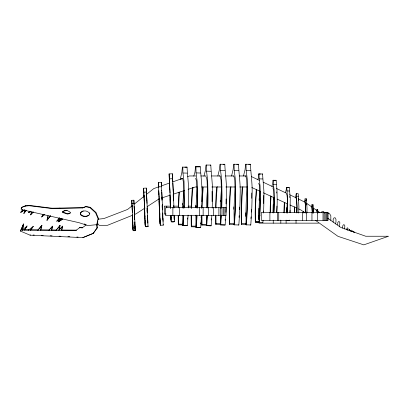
<?xml version="1.0" encoding="UTF-8"?>
<svg xmlns="http://www.w3.org/2000/svg" width="409" height="409" viewBox="0 0 409 409"><rect width="100%" height="100%" fill="white"/><g stroke="black" fill="none" stroke-linecap="round" stroke-linejoin="round"><path stroke-width="0.61" d="M284.148 212.936L284.623 202.399M286.755 213.002L287.149 203.656M287.343 212.143L287.343 198.191L286.96 194.986L286.418 193.978M289.95 212.215L290.022 210.369M287.461 213.155L287.629 198.247L286.745 187.557L289.352 187.629L290.237 198.319L290.093 212.665M183.805 215.635L183.135 225.405L187.388 225.528L188.094 215.124M197.051 215.926L196.274 227.404L200.701 227.532L201.473 216.054M207.429 215.379L206.729 225.671L211.151 225.799L211.852 215.507M221.387 215.17L220.722 224.868L225.144 224.996L225.814 215.298M273.8 198.068L273.57 201.637A17.868 1.488 -88.2 0 0 273.258 212.925M89.683 213.989L89.791 212.869L89.418 213.191L89.31 214.827A6.345 6.334 49.2 0 1 80.389 214.694L80.322 213.053L80.696 212.731A5.726 5.716 49.2 0 1 83.216 210.901M178.984 192.174L178.789 195.057A31.396 2.612 -88.2 0 0 178.278 207.45M216.606 187.302L216.197 193.309A32.648 2.715 -88.2 0 0 215.63 207.961M230.308 187.302L229.899 193.309A32.648 2.715 -88.2 0 0 229.265 212.603L229.403 224.214L229.725 224.255L229.628 214.342A27.485 2.285 -88.2 0 1 230.109 196.98L230.896 186.55M242.246 187.302L241.837 193.309A32.648 2.715 -88.2 0 0 241.203 212.603L241.341 224.214L241.663 224.255L241.566 214.342A27.485 2.285 -88.2 0 1 242.046 196.98L242.839 186.55M270.784 195.819L270.559 199.168A21.227 1.764 -88.2 0 0 270.144 211.714L270.15 212.844M273.432 199.249L273.549 197.578M183.498 215.916L182.803 224.567L182.813 225.364L183.135 225.405M187.532 219.147L187.619 217.905M207.102 215.804L206.381 224.802L206.392 225.625L206.729 225.671M211.243 219.955L211.325 218.805M221.054 215.574L220.374 223.994L220.385 224.822L220.722 224.868M225.154 220.303L225.236 219.152M239.055 217.424L239.178 215.701M250.911 218.575L251.034 216.852M284.367 202.297L284.291 203.38A16.37 1.36 -88 0 0 283.928 212.706M233.002 175.824L233.989 176.361L234.792 180.318L235.379 198.181A28.257 2.352 -88.2 0 1 234.797 214.996L234.081 224.822L238.841 224.996L239.613 213.513A34.653 2.883 -88.2 0 0 240.129 195.032C240.65 184.704 238.968 174.5 238.488 164.26L233.651 164.26L233.125 169.577L231.535 176.028M244.94 175.824L245.932 176.361L246.729 180.318L247.317 198.181A28.257 2.352 -88.2 0 1 246.734 214.996L246.024 224.822L250.783 224.996L251.555 213.513A34.653 2.883 -88.2 0 0 252.072 195.032C252.588 184.704 250.906 174.5 250.431 164.26L245.589 164.26L245.068 169.577L243.473 176.028M258.59 183.375L259.321 184.868L259.618 186.867L260.093 201.202A22.679 1.887 -88.2 0 1 259.623 214.699L259.05 222.583L262.869 222.721L263.064 220.18M179.439 192.128L178.989 198.59A26.432 2.198 -88.2 0 0 178.621 207.941M183.846 190.466L183.242 198.713A26.432 2.198 -88.2 0 0 182.874 208.063M203.207 187.353L202.419 197.782A27.485 2.285 -88.2 0 0 202.026 207.7M207.578 188.099L206.842 197.91A27.485 2.285 -88.2 0 0 206.453 207.828M217.199 186.55L216.412 196.98A27.485 2.285 -88.2 0 0 215.993 208.069M221.622 186.678L220.834 197.107A27.485 2.285 -88.2 0 0 220.42 208.196M235.323 186.678L234.531 197.107A27.485 2.285 -88.2 0 0 234.05 214.469L234.25 223.667L229.827 223.539M247.261 186.678L246.474 197.107A27.485 2.285 -88.2 0 0 245.993 214.469L246.09 224.383L241.341 224.214M260.042 191.969L259.408 200.338A22.06 1.835 -88.2 0 0 259.025 214.275L259.183 221.652L255.635 221.55L255.293 222.092L255.18 212.777A26.207 2.178 -88.2 0 1 255.691 197.291L256.3 189.367M271.065 196.381L270.697 201.555A17.868 1.488 -88.2 0 0 270.385 212.838M192.378 187.434L191.755 195.845A32.648 2.715 -88.2 0 0 191.238 208.14M202.721 186.903L202.204 194.111A32.648 2.715 -88.2 0 0 201.841 201.663M200.609 223.933L200.712 222.839M201.801 208.012A34.653 2.883 -88.2 0 0 201.99 197.573C202.506 187.245 200.824 177.036 200.349 166.795L195.512 166.795L194.986 172.112L193.779 176.115M263.519 212.9A27.812 2.311 -88.2 0 0 263.902 198.677C264.321 190.384 262.972 182.194 262.588 173.978L258.703 173.978L258.284 178.247L257.803 179.377M276.873 212.302A22.526 1.871 -88.2 0 0 277.21 200.287L276.975 190.078L276.141 180.282L272.997 180.282L272.655 183.738L271.873 186.34M305.554 212.312A10.838 0.9 -88.2 0 0 305.63 208.462L305.119 198.84L304.449 201.795M306.208 200.584L306.499 198.881L307.016 208.503A10.838 0.9 -88.2 0 1 306.934 212.353M312.338 213.089A8.303 0.69 -88.2 0 0 312.348 212.123L311.955 204.745L311.443 207.01M317.328 212.946L317.098 209.413L316.796 210.747M317.589 210.2L317.721 209.428L317.951 212.966M286.745 187.557L285.482 192.68M192.966 187.291L191.964 199.515A27.485 2.285 -88.2 0 0 191.606 208.258M197.317 188.017L196.392 199.643A27.485 2.285 -88.2 0 0 196.049 207.792M256.755 189.623L255.86 200.236A22.06 1.835 -88.2 0 0 255.477 214.173L255.635 221.55M178.528 215.282L178.621 224.817L178.314 224.776L178.181 215.369M178.314 224.776L182.874 224.94L182.782 215.405M191.489 215.65A27.485 2.285 -88.2 0 0 191.489 216.877L191.581 226.791L191.264 226.75L191.121 215.144M191.264 226.75L196.008 226.918L195.911 217.005A27.485 2.285 -88.2 0 1 195.916 215.149M201.939 215.144L202.036 225.057L201.714 225.016L201.576 215.231M201.714 225.016L206.458 225.185L206.361 215.272M215.942 215.517L216.029 224.255L215.707 224.214L215.569 215.037M215.707 224.214L220.451 224.383L220.359 215.057M22.403 230.103L23.328 224.275L23.702 223.953L22.776 229.776L22.403 230.103L27.045 225.998L24.796 229.792L24.422 230.114L27.045 225.998M180.175 179.623L181.893 172.24L182.399 167.128L187.051 167.128C187.506 176.974 189.127 186.79 188.626 196.719A33.318 2.771 -88.2 0 1 188.406 207.956M203.938 176.218L205.436 170.379L205.962 165.062L210.799 165.062C211.274 175.303 212.956 185.507 212.44 195.834A34.653 2.883 -88.2 0 1 212.189 208.145M217.833 176.028L219.428 169.577L219.955 164.26L224.792 164.26C225.267 174.5 226.954 184.704 226.433 195.032A34.653 2.883 -88.2 0 1 225.978 212.297M97.915 220.742L97.102 224.342L96.728 224.669L87.853 225.569L79.111 222.721L22.669 209.863L21.104 209.025L21.8 207.266L25.45 205.809L29.514 205.41L52.035 208.207L83.047 207.634L86.146 206.407L90.312 207.353L95.91 212.394L98.457 218.34L98.186 219.541M41.549 225.62L40.511 230.221L40.885 229.899L41.922 225.298L37.904 230.206L41.922 225.298M46.938 220.313L50.496 215.794L46.938 220.313L47.996 215.63M47.311 219.991L48.109 216.479M52.296 226.474L51.432 230.293L51.805 229.97L52.669 226.146L48.901 230.277L52.669 226.146M62.72 226.121L59.09 230.022L60.108 225.528L59.729 225.85L58.717 230.344L62.72 226.121L61.836 230.037L61.462 230.359L62.347 226.443M21.426 207.588L25.077 206.131L29.141 205.732L51.662 208.529L82.674 207.956L85.772 206.729L89.939 207.675L95.537 212.716L98.083 218.667L96.728 224.669L96.923 228.12L93.18 233.483L82.797 237.639L30.102 235.19L20.45 231.1L23.328 224.275M295.492 197.537L296.203 193.682L298.207 193.682L298.887 206.412A14.335 1.191 -88.2 0 1 298.718 213.048M316.791 211.525L317.016 211.085L317.266 212.782M335.452 223.984L335.958 222.21L335.958 219.27L335.14 217.808L334.122 217.808L333.166 219.27L333.166 222.21M344.582 229.03L344.843 225.875L344.225 224.766L343.453 224.766L342.727 225.875L342.727 228.104M347.829 230.574L348.044 228.539L347.691 227.905L347.251 227.905L346.837 228.539L346.837 229.807M351.239 231.351L351.137 230.134L350.707 230.451L350.743 231.351M70.046 213.038L70.246 212.368L69.704 211.842L67.265 210.563L64.545 210.845L62.541 211.704L62.347 212.373L67.454 214.081L69.525 213.61L70.42 212.716M23.819 213.396L26.345 210.292L23.819 213.396L25.281 210.047M24.197 213.074L25.102 210.553M23.702 223.953L20.874 230.093L75.931 230.456L80.092 227.358L82.552 227.562L82.178 227.885L79.719 227.68L80.092 227.358M312.65 206.417L313.018 204.776L313.412 212.148A8.303 0.69 -88.2 0 1 313.401 213.12M181.253 179.265L181.77 178.247L182.726 178.764L183.493 182.567L184.06 199.745A27.168 2.26 -88.2 0 1 183.871 208.181M33.374 211.893L30.399 214.899L31.968 211.98M30.772 214.577L32.081 212.143M44.433 214.822L44.806 214.495L41.682 217L43.155 214.531M43.231 214.699L41.682 217M321.188 212.787L322.057 211.453L323.606 211.453L324.536 213.12M33.298 226.346L30.568 230.155L33.298 226.346L28.446 230.144L28.819 229.817L24.796 229.792M93.18 233.483L97.296 227.798L97.102 224.342M20.706 212.353L24.53 209.878L20.706 212.353L22.669 209.863M21.079 212.031L22.653 210.037M56.79 221.208L59.627 217.874L56.79 221.208L61.355 218.672L58.349 221.867L62.879 219.019M59.729 225.85L56.059 230.323L60.108 225.528M58.349 221.867L61.299 218.805M30.399 214.899L33.001 212.215M21.104 209.025L21.478 208.702M25.077 206.131L25.45 205.809M29.141 205.732L29.514 205.41M31.104 211.785L28.543 212.394L30.281 211.187M20.45 231.1L20.823 230.778M51.662 208.529L52.035 208.207M59.535 208.38L59.908 208.058M30.102 235.19L30.476 234.863M82.674 207.956L83.047 207.634M85.772 206.729L86.146 206.407M80.389 214.694L80.767 214.372M89.939 207.675L90.312 207.353M95.537 212.716L95.91 212.394M75.931 230.456L76.304 230.134L61.836 230.037M98.083 218.667L98.457 218.34M96.821 225.165L97.194 224.843M82.797 237.639L93.554 233.156M96.923 228.12L97.296 227.798M132.506 205.522L127.567 209.459L103.82 218.595L98.145 219.178M133.988 204.342L144.367 196.075M146.345 194.505L153.753 188.6L159.116 186.703M82.178 227.885L86.125 225.006M28.543 212.394L29.908 211.509M145.042 208.002L136.054 213.825L134.31 214.531M147.153 206.632L159.311 198.754M58.722 221.54L62.751 219.014M57.163 220.886L61.222 218.631M169.423 183.656L169.116 173.917L170.006 192.966M169.096 173.927L172.424 173.779L173.672 200.901M143.948 197.138L143.641 188.206L146.31 188.084L147.02 203.355M158.513 187L158.375 182.48L159.167 199.49M146.294 188.094L146.478 193.672M162.122 199.362L161.325 182.358L161.453 186.003M131.984 206.458L131.78 200.292L133.881 200.2L134.673 217.378M133.871 200.206L133.983 203.406M132.562 215.231L107.516 225.298L99.152 225.298L97.26 222.966M161.499 185.865L169.832 182.915M172.813 181.862L182.337 178.493M187.7 176.601L189.485 175.967L195.87 175.967M161.708 197.966L170.103 195.221M173.099 194.239L184.49 190.517M188.089 189.336L195.282 186.985L197.194 186.985M187.051 167.128L184.827 167.199M200.349 166.795L195.512 166.795M210.384 165.19L210.799 165.062M224.792 164.26L223.115 164.346M238.488 164.26L236.811 164.346M250.431 164.26L248.754 164.346M262.256 174.076L262.588 173.978M276.141 180.282L272.997 180.282M289.352 187.629L286.504 187.629M28.916 212.072L30.455 211.704M69.898 213.288L67.828 213.759L62.72 212.051L62.914 211.381L64.919 210.523L67.056 210.43M169.336 178.856L172.644 178.718M158.36 182.486L161.325 182.358M158.574 186.887L161.524 186.765M143.656 188.196L143.835 192.153L146.488 192.046M131.79 200.292L131.928 203.416L134.024 203.329M171.218 221.75C179.27 220.528 170.589 223.472 171.187 221.095M160.226 224.602L160.272 225.282L163.222 225.16L162.935 218.288M145.343 226.535C151.795 225.558 144.837 227.92 145.318 226.013M133.119 230.579C138.216 229.802 132.721 231.668 133.104 230.165M200.86 175.967L206.085 175.967M211.596 175.967L220.129 175.967M225.415 175.967L233.534 175.967M239.163 175.967L246.305 175.967M201.647 186.985L207.373 186.985M211.826 186.985L222.005 186.985M225.824 186.985L235.364 186.985M239.817 186.985L247.455 186.985M173.482 206.146L178.774 206.146M182.373 206.146L184.377 206.146M188.109 206.146L191.826 206.146M195.62 206.146L197.516 206.146M328.049 213.651L329.598 213.651L330.835 215.87L330.835 220.318M166.151 214.014L164.3 214.014L164.3 206.146L170.389 206.146L170.379 207.961M260.119 215.277L259.02 215.277L259.02 219.515M318.591 223.15L259.02 223.15L259.02 221.939M30.941 229.832L38.277 229.884M40.885 229.899L49.274 229.955M51.805 229.97L56.432 230.001M286.827 190.937L289.434 191.003M246.003 164.132L246.146 170.359L250.569 170.487M234.066 164.132L234.209 170.359L238.631 170.487M220.369 164.132L220.507 170.359L224.935 170.487M206.376 164.934L206.514 171.161L210.942 171.289M258.703 173.978L260.482 174.029M195.921 166.673L196.064 172.895L200.487 173.022M182.797 167.005L182.93 172.992L187.184 173.114M259.035 173.876L259.148 178.871L262.701 178.973M273.268 180.2L273.36 184.249L276.233 184.331M296.377 193.631L296.433 196.208L298.263 196.259M304.986 198.876L306.499 198.881M305.16 200.788L306.546 200.824M311.857 204.776L313.018 204.776M311.99 206.238L313.049 206.269M317.036 209.428L317.721 209.428M317.118 210.292L317.742 210.308M255.293 222.092L259.101 222.23L255.553 222.128M241.77 223.539L246.192 223.667M216.131 223.539L220.553 223.667M229.403 224.214L234.147 224.383L233.825 224.342M220.385 224.822L225.144 224.996M202.138 224.342L206.56 224.469M178.723 224.127L182.976 224.25M206.392 225.625L211.151 225.799M182.813 225.364L187.388 225.528M191.688 226.075L196.11 226.203M196.79 215.114A28.257 2.352 -88.2 0 1 196.652 217.537L195.942 227.363L200.701 227.532M33.017 234.986L34.284 235.042M41.268 235.369L43.17 235.456M50.154 235.783L52.061 235.87M59.044 236.197L60.951 236.284M67.93 236.612L69.837 236.699M76.82 237.021L78.088 237.082M286.954 220.492L289.562 220.563L289.357 220.093M262.598 222.685L262.869 222.721M259.05 222.583L259.321 222.619L259.94 213.406A27.812 2.311 -88.2 0 0 260.354 198.575L260.063 185.967L259.148 178.871M245.768 224.342L246.09 224.383M250.446 224.95L250.783 224.996M246.024 224.822L246.356 224.868L247.128 213.386A34.653 2.883 -88.2 0 0 247.644 194.904L247.287 179.198L246.146 170.359M238.508 224.95L238.841 224.996M234.081 224.822L234.418 224.868L235.19 213.386A34.653 2.883 -88.2 0 0 235.707 194.904L235.349 179.198L234.209 170.359M220.129 224.342L220.451 224.383M206.136 225.144L206.458 225.185M182.567 224.899L182.874 224.94M195.686 226.877L196.008 226.918M195.942 227.363L196.274 227.404M219.301 175.824L220.293 176.361L221.095 180.318L221.683 198.181A28.257 2.352 -88.2 0 1 221.438 208.217M295.937 198.467L296.346 198.687L296.678 200.328L296.919 207.716A11.692 0.971 -88.2 0 1 296.796 212.383M317.573 211.085L317.895 212.803M84.162 223.922L85.916 224.49M251.791 187.516L260.456 191.478M263.345 192.803L274.321 197.823M277.21 199.147L287.609 203.902M289.92 204.96L296.852 208.135M298.585 208.927L300.896 209.986L305.017 212.915M251.279 176.509L259.291 180.318M263.294 182.22L273.59 187.112M276.453 188.472L286.75 193.365M289.608 194.725L296.474 197.987M298.192 198.8L305.523 202.527M306.561 203.258L312.261 207.286M313.299 208.017L320.037 212.782M327.814 218.273L340.774 227.43L365.712 236.244L388.55 236.244L363.785 244.868L337.998 236.346L315.324 220.236M311.822 207.583L312.271 212.905M304.945 202.542L305.436 204.97L305.528 209.49A8.84 0.736 -88.2 0 1 305.436 213.017M272.905 187.895L273.739 190.722L274.122 202.337A18.369 1.529 -88.2 0 1 273.774 212.685M205.819 176.77L206.3 177.163L206.734 178.631L207.102 181.121L207.69 198.984A28.257 2.352 -88.2 0 1 207.491 207.757M195.364 178.503L195.85 178.897L196.284 180.364L196.647 182.859L197.235 200.717A28.257 2.352 -88.2 0 1 197.082 208.222M296.433 196.208L297.057 206.361A14.335 1.191 -88.2 0 1 296.888 212.992M273.36 184.249L274.102 189.996L274.332 200.206A22.526 1.871 -88.2 0 1 273.999 212.22M220.507 170.359L221.647 179.198L222.01 194.904A34.653 2.883 -88.2 0 1 221.76 207.215M206.514 171.161L207.654 180.001L208.017 195.712A34.653 2.883 -88.2 0 1 207.767 208.017M196.064 172.895L197.204 181.739L197.562 197.445A34.653 2.883 -88.2 0 1 197.378 207.884M182.93 172.992L184.03 181.494L184.372 196.596A33.318 2.771 -88.2 0 1 184.152 207.833M163.222 225.16L163.181 224.48M313.105 208.058L313.33 212.936M306.612 203.161L306.816 205.011M298.355 199.347L298.509 200.379M172.802 182.981L173.155 189.454M161.667 190.574L161.703 190.942M158.712 190.696L159.029 196.478M146.611 195.461L146.892 200.65M134.121 206.029L134.556 214.71M289.782 196.407L289.894 197.644M276.709 191.918L276.801 193.028M143.835 192.153L144.812 213.467M131.928 203.416L132.352 212.353M161.77 192.061L161.979 196.351M169.847 189.597L169.464 182.9L169.469 183.61M144.244 200.763L143.937 195.395L143.968 196.831M132.255 210.216L132.01 205.978L132.015 206.427M174.111 216.54L174.254 219.659M170.804 216.678L170.967 220.339L170.747 215.487M159.883 220.661L160.026 223.927L159.643 215.64M145.011 222.476L145.139 225.405L144.796 217.966M132.859 227.368L132.961 229.684L132.69 223.805M173.186 189.643L173.375 193.84M174.495 220.957L174.525 221.612M174.055 215.349L174.224 219.469M169.878 189.786L170.476 203.314M170.18 196.831L170.681 208.176M162.01 196.519L162.445 206.571M162.598 215.512L162.777 219.296M159.055 196.647L159.49 206.698M146.918 200.804L147.306 209.827M147.971 225.901L147.992 226.422M147.45 217.854L147.669 222.869M144.27 200.916L144.96 217.015M135.215 230.487L135.123 228.217M134.781 223.718L135.052 229.597L134.919 226.755M132.271 210.338L132.577 217.465M173.574 198.391L173.989 208.038M173.631 205.594L173.728 207.89M170.42 208.028L170.042 198.927M170.4 207.91L169.868 194.684M162.358 204.331L162.777 214.454M162.215 206.484L162.373 209.883M162.567 214.526L162.67 216.806M159.403 204.459L159.827 214.582M159.541 212.936L159.05 201.023M159.714 216.934L158.963 198.759M147.23 207.813L147.608 216.903M147.102 209.745L147.25 212.977M147.434 217.22L147.511 219.014M144.454 209.858L144.863 219.127M134.612 215.788L134.909 222.966M134.51 217.312L134.602 219.459M134.76 222.936L134.832 224.633M132.521 215.875L132.818 223.053M132.419 217.404L132.741 224.725M173.201 195.149L173.396 199.914M162.726 212.941L163.068 221.346M162.158 205.221L162.322 208.713M159.771 213.069L160.272 225.282M147.562 215.548L147.874 223.089M147.03 208.043L147.199 211.75M144.914 215.655L145.221 223.202M144.357 207.588L144.551 211.862M134.873 221.893L135.118 227.854M134.382 213.887L134.587 218.897M132.905 225.027L133.027 227.941M132.782 221.985L133.135 230.645M132.332 215.052L132.373 216.126M132.311 214.894L132.496 218.984M80.696 212.731L80.731 214.398A6.345 6.334 49.2 0 0 88.886 215.16M174.546 221.719L174.28 215.144L174.382 218.023M171.238 221.857L170.972 215.287L171.074 218.166M161.872 197.506L161.959 200.287M159.98 218.411L160.123 221.985M147.751 220.344L148.007 226.514M145.098 220.456L145.359 226.622M135.021 225.686L135.226 230.558M172.404 173.789L172.675 181.857M158.723 193.068L158.769 194.326M158.733 192.578L158.794 194.224M258.785 219.659L258.733 212.879A26.207 2.178 -88.2 0 1 258.8 208.309M263.606 195.338L263.641 201.305A22.679 1.887 -88.2 0 1 263.611 203.539M212.061 191.335L212.113 199.111A28.257 2.352 -88.2 0 1 212.082 201.581M273.023 212.925L273.023 211.796A21.227 1.764 -88.2 0 1 273.181 204.597M245.625 212.731L245.635 216.381M354.721 232.593L354.598 231.929L354.301 232.593M353.708 232.128L353.58 231.458L353.284 232.128M352.604 231.75L352.43 230.799L352.006 231.116L352.006 231.75M339.475 226.872L339.859 222.69L339.24 221.581L338.468 221.581L337.742 222.69L337.742 224.919M327.236 212.476L327.236 220.349M326.397 212.476L326.397 220.349M325.206 212.476L325.206 220.349M324.117 212.476L324.117 220.349M323.028 212.476L323.028 220.349M317.491 212.476L317.491 220.349M311.955 212.476L311.955 220.349M306.336 212.476L306.336 220.349M302.665 212.476L302.665 220.349M296.034 220.124L296.034 223.15M286.111 220.124L286.111 223.15M280.825 220.124L280.825 223.15M278.739 212.476L278.739 220.349M277.619 212.476L277.619 220.349M273.238 220.124L273.238 223.15M269.899 212.476L269.899 220.349M251.745 192.966L251.745 198.309M224.878 207.67L224.878 215.543M223.687 207.67L223.687 215.543M221.99 207.67L221.99 215.543M220.441 207.67L220.441 215.543M218.887 207.67L218.887 215.543M213.662 207.67L213.662 215.543M208.442 207.67L208.442 215.543M203.145 207.67L203.145 215.543M199.684 207.67L199.684 215.543M183.82 206.146L183.82 207.961M179.571 207.67L179.571 215.543M172.869 207.67L172.869 215.543M166.77 206.146L166.77 207.961M80.322 213.053A5.726 5.716 49.2 0 1 89.418 213.191M182.603 205.067A31.396 2.612 -88.2 0 1 182.665 203.181M201.56 206.458A28.257 2.352 -88.2 0 1 201.525 207.716M201.146 216.463A28.257 2.352 -88.2 0 1 201.075 217.665M195.696 207.087A32.648 2.715 -88.2 0 1 195.753 205.303M201.647 208.176A32.648 2.715 -88.2 0 1 201.703 205.819M220.236 201.576A32.648 2.715 -88.2 0 1 220.282 200.395M226.1 198.917A28.257 2.352 -88.2 0 1 226.003 203.922M239.602 207.082A28.257 2.352 -88.2 0 1 239.505 209.597M233.728 209.265A32.648 2.715 -88.2 0 1 233.774 206.908M251.443 209.597A28.257 2.352 -88.2 0 1 251.325 212.087M259.091 200.206A26.207 2.178 -88.2 0 1 259.178 198.503M263.376 211.008A22.679 1.887 -88.2 0 1 263.278 212.925M276.934 206.064A18.369 1.529 -88.2 0 1 276.683 212.174M286.535 212.777A16.37 1.36 -88 0 1 286.683 207.491M294.403 212.634A13.507 1.125 -88.2 0 1 294.592 206.739M296.31 209.464A13.507 1.125 -88.2 0 1 296.351 208.391M294.562 212.046A11.37 0.946 -88.2 0 1 294.741 207.22M296.392 212.097A11.37 0.946 -88.2 0 1 296.571 207.271M306.862 211.877A8.84 0.736 -88.2 0 1 306.816 213.058M303.626 213.007A10.21 0.849 -88.2 0 1 303.647 211.995M303.744 212.762A8.599 0.716 -88.2 0 1 303.775 211.54M349.71 230.241L349.281 230.799L349.317 229.291L349.71 230.241M226.07 207.67L165.558 207.67L165.558 215.543L226.07 215.543L226.07 207.67M328.069 212.476L261.269 212.476L261.269 220.349L328.069 220.349L328.069 212.476"/></g></svg>
